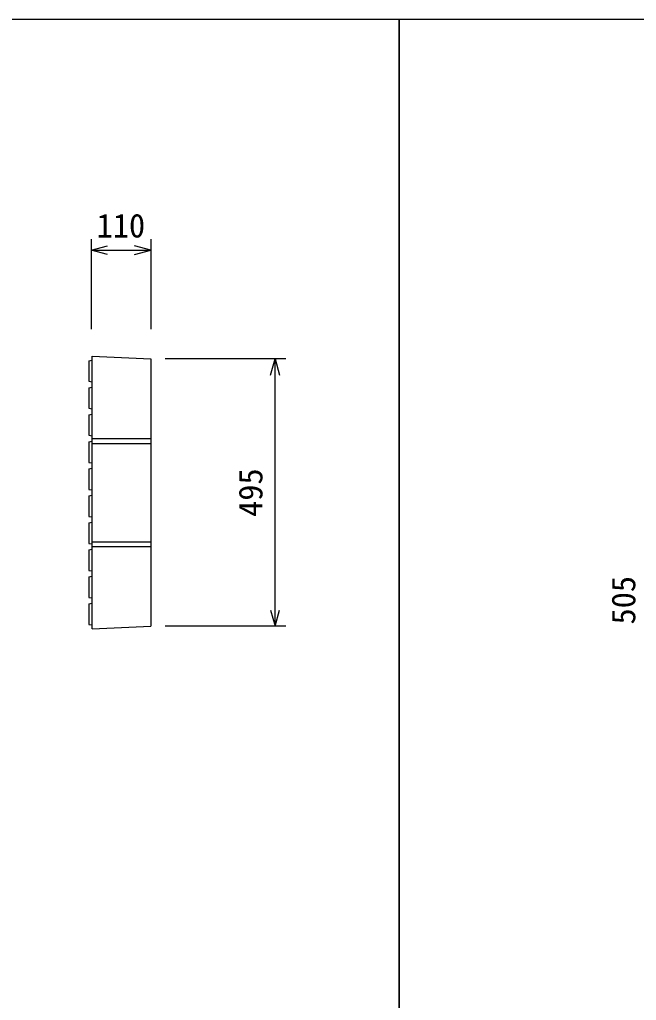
# Model space of a CAD drawing. Units: millimetres, scale not verified. Extents: x -16800 to 16800, y -5940 to 5940.
# Drawn here: x -4586 to -3446, y 1436 to 3251 of the extents above; entities that cross this region are included whole.
import ezdxf
from ezdxf.enums import TextEntityAlignment as Align

# ---------------------------------------------------------------- set-up
doc = ezdxf.new("R2010")
doc.units = ezdxf.units.MM
doc.header["$LTSCALE"] = 20
for name, color, linetype, lineweight in [('0-0_DIM', 7, 'Continuous', 25), ('0-2_HATCH', 6, 'Continuous', 25), ('0-5_OUTLINE', 3, 'Continuous', 25), ('0-6_TXT', 7, 'Continuous', 25)]:
    doc.layers.add(name, color=color, linetype=linetype, lineweight=lineweight)
doc.styles.add('ＭＳ ゴシック', font='')
doc.styles.get('ＭＳ ゴシック').set_extended_font_data('MS Gothic')

msp = doc.modelspace()

# ---------------------------------------------------------------- linework, layer by layer
at = {"layer": '0-0_DIM'}
for p, q in [((-4454.08, 2844.78), (-4454.08, 2678.38)), ((-4344.08, 2844.78), (-4344.08, 2678.38)), ((-4454.08, 2824.78), (-4344.08, 2824.78)), ((-4094.08, 2623.25), (-4317.16, 2623.25)), ((-4114.08, 2128.25), (-4114.08, 2623.25)), ((-4094.08, 2128.25), (-4317.16, 2128.25))]:
    msp.add_line(p, q, dxfattribs=at)
for points in [[(-4424.08, 2816.75), (-4454.08, 2824.78), (-4424.08, 2832.82)], [(-4374.08, 2816.75), (-4344.08, 2824.78), (-4374.08, 2832.82)], [(-4122.12, 2593.25), (-4114.08, 2623.25), (-4106.05, 2593.25)], [(-4122.12, 2158.25), (-4114.08, 2128.25), (-4106.05, 2158.25)]]:
    msp.add_lwpolyline(points, dxfattribs=at)
at = {"layer": '0-2_HATCH'}
for p, q in [((-4458.58, 2619.75), (-4452.08, 2620.75)), ((-4458.58, 2619.75), (-4458.58, 2581.75)), ((-4458.58, 2581.75), (-4452.08, 2580.75)), ((-4458.58, 2569.75), (-4452.08, 2570.75)), ((-4458.58, 2569.75), (-4458.58, 2531.75)), ((-4458.58, 2531.75), (-4452.08, 2530.75)), ((-4458.58, 2519.75), (-4452.08, 2520.75)), ((-4458.58, 2519.75), (-4458.58, 2481.75)), ((-4458.58, 2481.75), (-4452.08, 2480.75)), ((-4458.58, 2469.75), (-4452.08, 2470.75)), ((-4458.58, 2469.75), (-4458.58, 2431.75)), ((-4458.58, 2431.75), (-4452.08, 2430.75)), ((-4458.58, 2419.75), (-4452.08, 2420.75)), ((-4458.58, 2419.75), (-4458.58, 2381.75)), ((-4458.58, 2381.75), (-4452.08, 2380.75)), ((-4458.58, 2369.75), (-4452.08, 2370.75)), ((-4458.58, 2369.75), (-4458.58, 2331.75)), ((-4458.58, 2331.75), (-4452.08, 2330.75)), ((-4458.58, 2319.75), (-4452.08, 2320.75)), ((-4458.58, 2319.75), (-4458.58, 2281.75)), ((-4458.58, 2281.75), (-4452.08, 2280.75)), ((-4458.58, 2269.75), (-4452.08, 2270.75)), ((-4458.58, 2269.75), (-4458.58, 2231.75)), ((-4458.58, 2231.75), (-4452.08, 2230.75)), ((-4458.58, 2219.75), (-4452.08, 2220.75)), ((-4458.58, 2219.75), (-4458.58, 2181.75)), ((-4458.58, 2181.75), (-4452.08, 2180.75)), ((-4458.58, 2169.75), (-4452.08, 2170.75)), ((-4458.58, 2169.75), (-4458.58, 2131.75)), ((-4458.58, 2131.75), (-4452.08, 2130.75))]:
    msp.add_line(p, q, dxfattribs=at)
at = {"layer": '0-5_OUTLINE'}
for p, q in [((-4452.08, 2628.25), (-4344.08, 2623.25)), ((-4452.08, 2123.25), (-4452.08, 2628.25)), ((-4344.08, 2623.25), (-4344.08, 2128.25)), ((-4452.08, 2475.75), (-4344.08, 2475.75)), ((-4452.08, 2466.75), (-4344.08, 2466.75)), ((-4452.08, 2284.75), (-4344.08, 2284.75)), ((-4452.08, 2275.75), (-4344.08, 2275.75)), ((-4452.08, 2123.25), (-4344.08, 2128.25))]:
    msp.add_line(p, q, dxfattribs=at)
at = {"layer": '0-6_TXT'}
for points in [[(-6384.47, -248.66), (-3884.47, -248.66), (-3884.47, 3251.34), (-6384.47, 3251.34)], [(-3884.47, 351.34), (-1384.47, 351.34), (-1384.47, 3251.34), (-3884.47, 3251.34)]]:
    msp.add_lwpolyline(points, close=True, dxfattribs=at)

# ---------------------------------------------------------------- texts
at = {"layer": '0-0_DIM', "style": 'ＭＳ ゴシック'}
msp.add_text('110', height=43.99, dxfattribs=at).set_placement((-4444.08, 2834.78), align=Align.BOTTOM_LEFT)
for s, p in [('495', (-4124.08, 2330.75)), ('505', (-3434.38, 2131.62))]:
    msp.add_text(s, height=43.99, rotation=90, dxfattribs=at).set_placement(p, align=Align.BOTTOM_LEFT)

doc.saveas('drawing.dxf')
